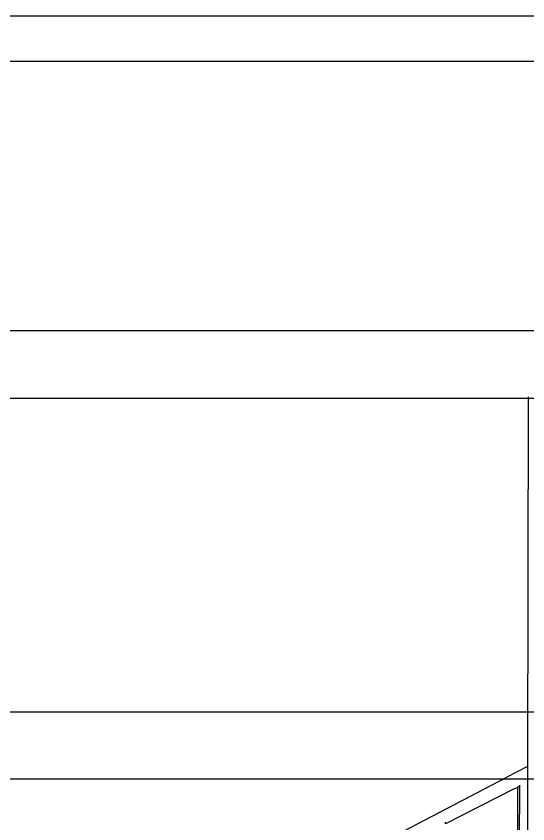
# Model space of a CAD drawing. Header units: millimetres. Extents: x 173236 to 801264, y -94969 to 615039.
# Drawn here: x 296110 to 297251, y -1973 to -172 of the extents above; entities that cross this region are included whole.
import ezdxf

# ---------------------------------------------------------------- set-up
doc = ezdxf.new("R2010")
doc.units = ezdxf.units.MM
doc.header["$MEASUREMENT"] = 0
for name, color, linetype in [('VOX-A-ELEV-4-FAR', 137, 'Continuous'), ('VOX-A-STAIRS-STEPS', 140, 'Continuous'), ('VOX-A-WALL-PATT', 233, 'Continuous')]:
    doc.layers.add(name, color=color, linetype=linetype)

# ---------------------------------------------------------------- blocks, each defined once
blk = doc.blocks.new('STAIR')
at = {"layer": 'VOX-A-WALL-PATT'}
for p, q in [((292558.5, 1585.5), (292557, 761.1)), ((292557, 761.1), (292510.6, 737.7)), ((292557, 761.1), (292557, 748.9)), ((292557, 748.9), (292557, 743.1)), ((292557, 743.1), (292557, 735.3)), ((292230.6, 591.3), (292510.6, 737.7)), ((292557, 726.4), (292555.1, -267.2)), ((292557, 735.3), (292557, 726.4)), ((292528.8, 712.2), (292374.4, 633.5)), ((292528.8, 712.2), (292535.5, 715.6)), ((292534.5, 157.6), (292535.5, 715.6)), ((292535.5, 715.6), (292538.8, 717.3)), ((292535.5, 715.6), (292535.5, 716)), ((292537.9, -267.2), (292539.7, 719.4)), ((292374.4, 633.5), (292374.4, 637.5))]:
    blk.add_line(p, q, dxfattribs=at)

msp = doc.modelspace()

# ---------------------------------------------------------------- linework, layer by layer
at = {"layer": 'VOX-A-ELEV-4-FAR'}
for p, q in [((304886.1, -1723.8), (294301, -1723.8)), ((304886.1, -1873.8), (294301, -1873.8))]:
    msp.add_line(p, q, dxfattribs=at)
msp.add_lwpolyline([(294251, -272.2), (304936.1, -272.2), (304936.1, -172.2), (294251, -172.2)], close=True, dxfattribs=at)
msp.add_lwpolyline([(293801, -1023.8), (305386.1, -1023.8), (305386.1, -873.8), (293801, -873.8)], dxfattribs=at)

# ---------------------------------------------------------------- block references
at = {"layer": 'VOX-A-STAIRS-STEPS'}
msp.add_blockref('STAIR', (4693.1, -2606.7), dxfattribs=at)

doc.saveas('drawing.dxf')
